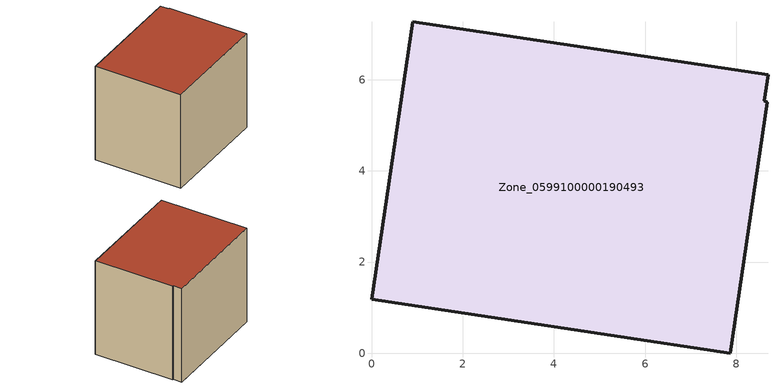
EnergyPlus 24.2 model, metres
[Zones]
Zone_0599100000190493
 floor ground (C_G): 7.87,0 0,1.18 0.9,7.27 8.69,6.11 8.61,5.54 8.68,5.51 z0
 wall outside (C_F): 0,1.18 7.87,0 8.68,5.51 8.61,5.54 8.69,6.11 0.9,7.27 0,1.18 z0:6.95
 roof outside (C_R): 8.69,6.11 0.9,7.27 0,1.18 7.87,0 8.68,5.51 8.61,5.54 z6.95
[BUILDING]
Pand.0599100000190493: North Axis=0; Terrain=City; Loads Convergence Tolerance Value=0.04; Temperature Convergence Tolerance Value=0.4; Solar Distribution=FullExterior; Maximum Number of Warmup Days=25; Minimum Number of Warmup Days=1
[Site:Location]
Rotterdam.The.Hague.AP_ZH_NLD Design_Conditions: Latitude=51.96; Longitude=4.45; Time Zone=1; Elevation=-4.5
[SITE:GROUNDTEMPERATURE:BUILDINGSURFACE]
18, 18, 18, 18, 18, 18, 18, 18, 18, 18, 18, 18
[MATERIAL] Thermal Absorptance=0.9; Solar Absorptance=0.7; Visible Absorptance=0.7
Name | Roughness | Thickness | Conductivity | Density | Specific Heat
G.TI.1946-1964 | MediumSmooth | 0.15 | 1 | 540 | 1210
F.TI.1946-1964 | Rough | 0.3 | 0.857143 | 1920 | 840
R.TI.1946-1964 | MediumRough | 0.2 | 0.277778 | 1500 | 1000
[CONSTRUCTION]
C_G: G.TI.1946-1964
C_F: F.TI.1946-1964
C_R: R.TI.1946-1964
[ZONE]
Zone_0599100000190493: Type=1; Multiplier=1; Ceiling Height=Autocalculate; Volume=Autocalculate; Floor Area=autocalculate; Part of Total Floor Area=Yes
[ZONEINFILTRATION:DESIGNFLOWRATE]
Infil_Zone_0599100000190493: Zone or ZoneList or Space or SpaceList=Zone_0599100000190493; Schedule=AlwaysOn; Design Flow Rate Calculation Method=Flow/Area; Flow Rate per Floor Area=0.003; Constant Term Coefficient=1; Temperature Term Coefficient=0; Velocity Term Coefficient=0; Velocity Squared Term Coefficient=0
[HVACTEMPLATE:ZONE:IDEALLOADSAIRSYSTEM]
Zone_0599100000190493: Maximum Heating Supply Air Temperature=50; Minimum Cooling Supply Air Temperature=13; Maximum Heating Supply Air Humidity Ratio=0.0156; Minimum Cooling Supply Air Humidity Ratio=0.0077; Heating Limit=NoLimit; Cooling Limit=NoLimit; Dehumidification Control Type=ConstantSensibleHeatRatio; Cooling Sensible Heat Ratio=0.7; Dehumidification Setpoint=60; Humidification Control Type=None; Humidification Setpoint=30; Outdoor Air Method=None; Outdoor Air Flow Rate per Person=0.00944; Outdoor Air Flow Rate per Zone Floor Area=0; Outdoor Air Flow Rate per Zone=0; Demand Controlled Ventilation Type=None; Outdoor Air Economizer Type=NoEconomizer; Heat Recovery Type=None; Sensible Heat Recovery Effectiveness=0.7; Latent Heat Recovery Effectiveness=0.65
[ZONECONTROL:THERMOSTAT]
ThermostatControl_Zone_0599100000190493: Zone or ZoneList=Zone_0599100000190493; Control Type Schedule=DualSetpointControlType; Control 1=Thermostat_Zone_0599100000190493; Temperature Difference Between Cutout And Setpoint=0
[THERMOSTATSETPOINT:DUALSETPOINT]
Thermostat_Zone_0599100000190493: Heating Setpoint Temperature Schedule=HeatingSetpoint_Zone_0599100000190493; Cooling Setpoint Temperature Schedule=CoolingSetpoint_Zone_0599100000190493
[SCHEDULE:COMPACT]
HeatingSetpoint_Zone_0599100000190493: Through: 12/31, For: AllDays, Until: 24:00, 21
CoolingSetpoint_Zone_0599100000190493: Through: 12/31, For: AllDays, Until: 24:00, 24
DualSetpointControlType: Through: 12/31, For: AllDays, Until: 24:00, 4
AlwaysOn: Through: 12/31, For: AllDays, Until: 24:00, 1
